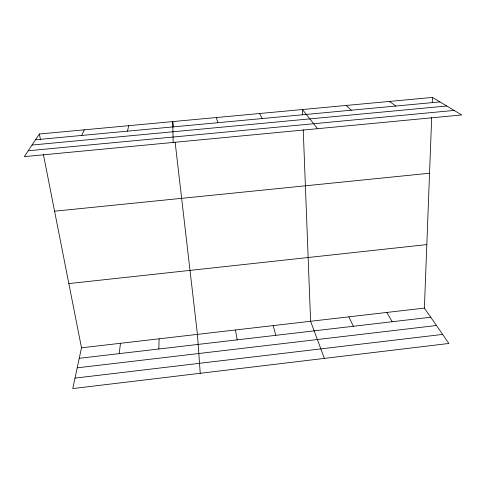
<?xml version="1.0" encoding="UTF-8"?>
<svg xmlns="http://www.w3.org/2000/svg" width="486" height="486" viewBox="0 0 486 486"><rect width="100%" height="100%" fill="white"/><g stroke="black" fill="none" stroke-linecap="round" stroke-linejoin="round"><path stroke-width="0.73" d="M158.855 349.003L159.104 338.815M43.406 154.493L81.502 347.8L72.772 388.575L448.906 343.462L424.393 308.094L431.677 117.551M432.248 102.643L432.449 97.425L39.366 134.008L24.3 156.632L461.7 114.957L432.449 97.425M119.222 353.632L120.461 343.286M127.508 131.159L128.693 125.692M81.739 135.448L84.236 129.829M75.014 378.114L442.637 334.411M79.254 358.303L430.73 317.23M77.213 367.835L436.458 325.498M81.502 347.8L424.393 308.094M68.848 283.587L426.823 244.586M54.584 211.203L429.551 173.235M28.206 150.763L454.137 110.425M35.527 139.774L439.927 101.908M32.021 145.041L446.743 105.997M389.517 101.416L395.811 106.039M346.19 105.45L351.269 110.207M317.51 128.693L302.456 109.52L302.656 114.775M386.771 312.449L392.196 321.732M259.609 113.511L262.233 118.548M348.845 316.842L353.34 326.276M324.375 358.401L310.603 321.27L303.234 129.786M273.181 325.602L275.811 335.334M216.373 117.533L217.752 122.709M39.366 134.008L40.52 139.865M235.461 329.97L237.144 339.854M173.338 126.779L172.737 121.597L173.168 142.447M175.142 142.343L197.438 334.374L200.244 373.284"/></g></svg>
